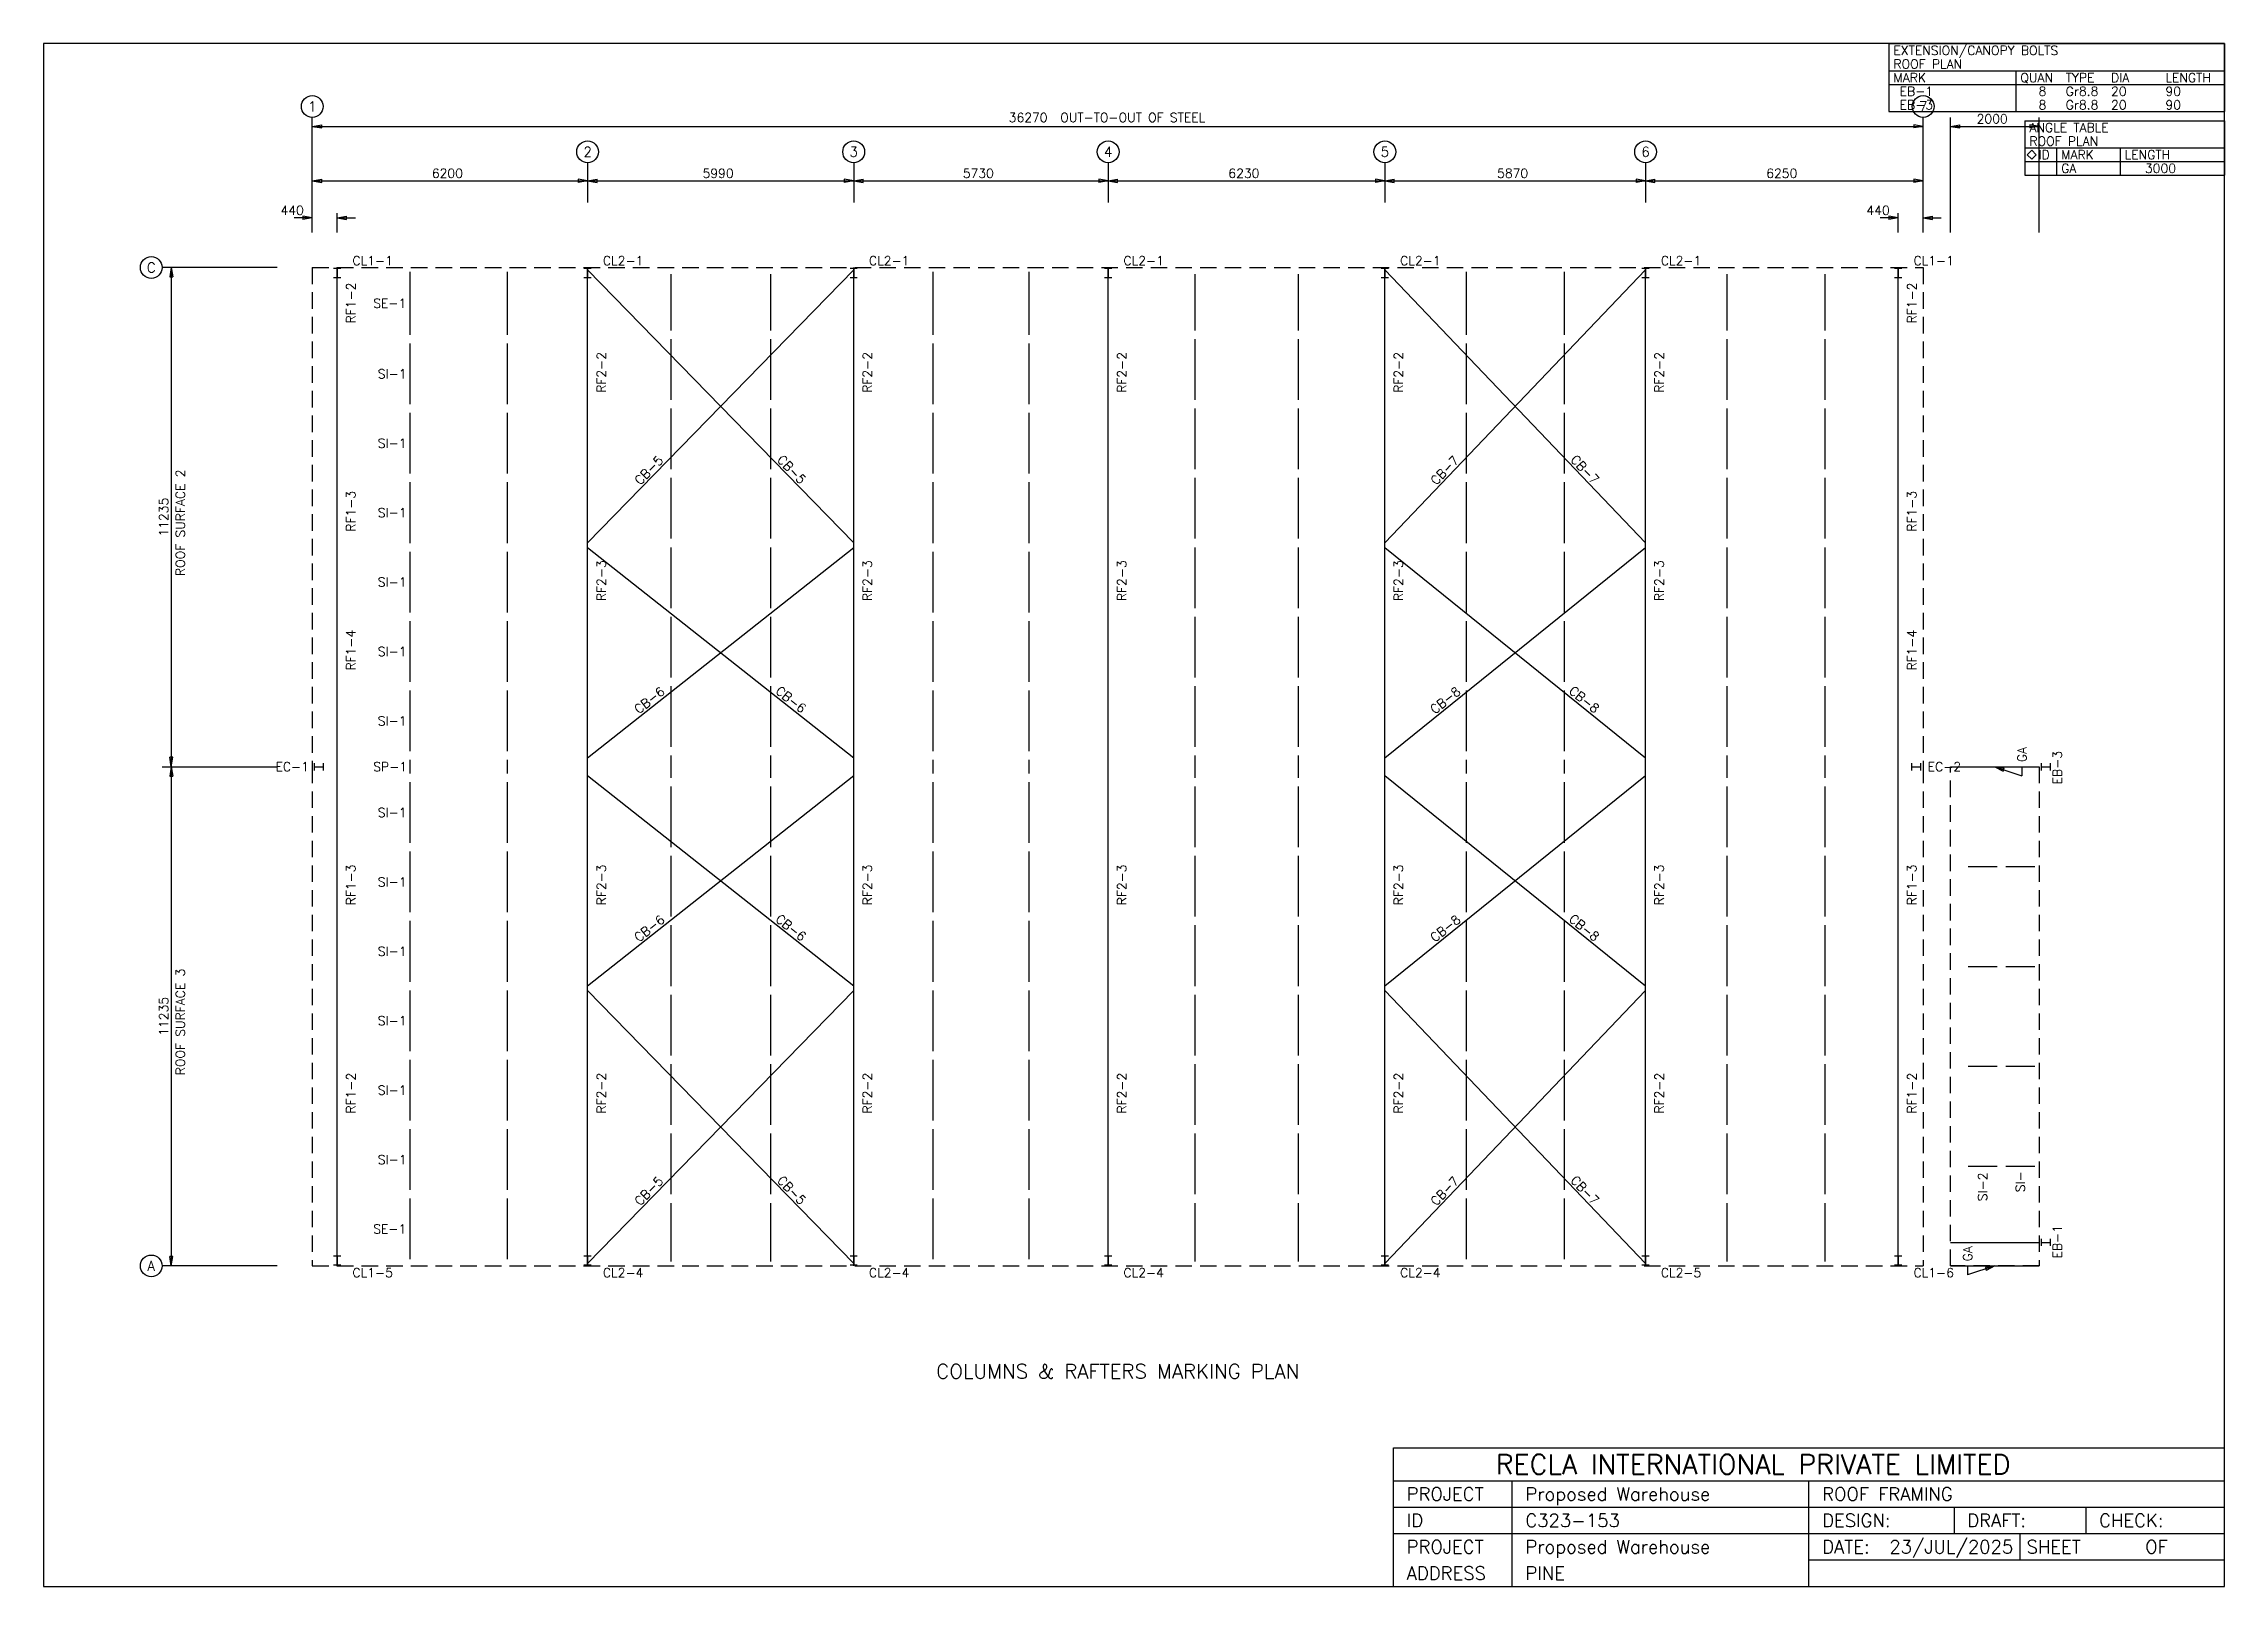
# Model space of a CAD drawing. Extents: x 0 to 49101, y 0 to 34722.
import ezdxf
from ezdxf.enums import TextEntityAlignment as Align

# ---------------------------------------------------------------- set-up
doc = ezdxf.new("R2010")
doc.units = 0
doc.linetypes.add('CONTIN', pattern=[0])
doc.linetypes.add('DASHED', pattern=[555.28, 371.18, -184.1])
doc.layers.get('0').update_dxf_attribs({"linetype": 'CONTIN'})
for name, color, linetype in [('1', 7, 'CONTIN'), ('10', 10, 'CONTIN'), ('11', 7, 'CONTIN'), ('12', 6, 'CONTIN'), ('13', 1, 'CONTIN'), ('14', 7, 'CONTIN'), ('15', 7, 'CONTIN'), ('2', 6, 'CONTIN'), ('22', 7, 'CONTIN'), ('26', 7, 'CONTIN'), ('3', 7, 'CONTIN'), ('4', 7, 'CONTIN'), ('5', 5, 'DASHED'), ('6', 6, 'CONTIN')]:
    doc.layers.add(name, color=color, linetype=linetype)
doc.styles.add('SIMPLEX', font='SIMPLEX')

# ---------------------------------------------------------------- blocks, each defined once
blk = doc.blocks.new('WCOL')
for p, q in [((-10.2, 0), (10.2, 0)), ((0, 0), (0, -25.4)), ((-10.2, -25.4), (10.2, -25.4))]:
    blk.add_line(p, q)
blk = doc.blocks.new('ARROWP')
for p, q in [((0, 0), (-212, 35)), ((-212, 35), (-212, -35)), ((0, 0), (-212, -35))]:
    blk.add_line(p, q)
blk = doc.blocks.new('ARROW')
for p, q in [((0, 0), (-212, 35)), ((-212, 35), (-212, -35)), ((0, 0), (-212, -35))]:
    blk.add_line(p, q)
blk = doc.blocks.new('ROFFRM')
at = {"layer": '1'}
for p, q in [((2194.99927, 22372.0078), (2194.99927, 20956.6895)), ((4385, 22372.0078), (4385, 20956.6895)), ((6200, 16271.6064), (12190, 22418.9629)), ((6200, 22418.9629), (12190, 16271.6064)), ((8071.66699, 22320.9707), (8071.66699, 21054.6797)), ((10318.333, 22320.9707), (10318.333, 21054.6797)), ((13974.998, 22372.0078), (13974.998, 20956.6895)), ((16135.002, 22372.0078), (16135.002, 20956.6895)), ((19871.668, 22320.9707), (19871.668, 21054.6797)), ((22198.334, 22320.9707), (22198.334, 21054.6797)), ((24150, 16271.6064), (30020, 22418.9629)), ((24150, 22418.9629), (30020, 16271.6064)), ((25981.668, 22372.0078), (25981.668, 20956.6895)), ((28188.332, 22372.0078), (28188.332, 20956.6895)), ((31851.668, 22320.9707), (31851.668, 21054.6797)), ((34058.332, 22320.9707), (34058.332, 21054.6797)), ((2194.99927, 20760.7051), (2194.99927, 19394.2813)), ((4385, 20760.7051), (4385, 19394.2813)), ((8071.66699, 20858.6953), (8071.66699, 19492.2715)), ((10318.333, 20858.6953), (10318.333, 19492.2715)), ((13974.998, 20760.7051), (13974.998, 19394.2813)), ((16135.002, 20760.7051), (16135.002, 19394.2813)), ((19871.668, 20858.6953), (19871.668, 19492.2715)), ((22198.334, 20858.6953), (22198.334, 19492.2715)), ((25981.668, 20760.7051), (25981.668, 19394.2813)), ((28188.332, 20760.7051), (28188.332, 19394.2813)), ((31851.668, 20858.6953), (31851.668, 19492.2715)), ((34058.332, 20858.6953), (34058.332, 19492.2715)), ((2194.99927, 19198.2969), (2194.99927, 17831.9727)), ((4385, 19198.2969), (4385, 17831.9727)), ((8071.66699, 19296.2871), (8071.66699, 17929.9648)), ((10318.333, 19296.2871), (10318.333, 17929.9648)), ((13974.998, 19198.2969), (13974.998, 17831.9727)), ((16135.002, 19198.2969), (16135.002, 17831.9727)), ((19871.668, 19296.2871), (19871.668, 17929.9648)), ((22198.334, 19296.2871), (22198.334, 17929.9648)), ((25981.668, 19198.2969), (25981.668, 17831.9727)), ((28188.332, 19198.2969), (28188.332, 17831.9727)), ((31851.668, 19296.2871), (31851.668, 17929.9648)), ((34058.332, 19296.2871), (34058.332, 17929.9648)), ((8071.66699, 17733.9785), (8071.66699, 16367.5586)), ((10318.333, 17733.9785), (10318.333, 16367.5586)), ((19871.668, 17733.9785), (19871.668, 16367.5586)), ((22198.334, 17733.9785), (22198.334, 16367.5586)), ((31851.668, 17733.9785), (31851.668, 16367.5586)), ((34058.332, 17733.9785), (34058.332, 16367.5586)), ((2194.99927, 17635.9883), (2194.99927, 16269.5664)), ((4385, 17635.9883), (4385, 16269.5664)), ((13974.998, 17635.9883), (13974.998, 16269.5664)), ((16135.002, 17635.9883), (16135.002, 16269.5664)), ((25981.668, 17635.9883), (25981.668, 16269.5664)), ((28188.332, 17635.9883), (28188.332, 16269.5664)), ((2194.99927, 16073.5811), (2194.99927, 14707.2588)), ((4385, 16073.5811), (4385, 14707.2588)), ((6200, 11435), (12190, 16169.5332)), ((6200, 16169.5332), (12190, 11435)), ((8071.66699, 16171.5732), (8071.66699, 14805.25)), ((10318.333, 16171.5732), (10318.333, 14805.25)), ((13974.998, 16073.5811), (13974.998, 14707.2588)), ((16135.002, 16073.5811), (16135.002, 14707.2588)), ((19871.668, 16171.5732), (19871.668, 14805.25)), ((22198.334, 16171.5732), (22198.334, 14805.25)), ((24150, 11435), (30020, 16169.5332)), ((24150, 16169.5332), (30020, 11435)), ((25981.668, 16073.5811), (25981.668, 14707.2588)), ((28188.332, 16073.5811), (28188.332, 14707.2588)), ((31851.668, 16171.5732), (31851.668, 14805.25)), ((34058.332, 16171.5732), (34058.332, 14805.25)), ((2194.99927, 14511.2734), (2194.99927, 13144.8516)), ((4385, 14511.2734), (4385, 13144.8516)), ((8071.66699, 14609.2637), (8071.66699, 13242.8428)), ((10318.333, 14609.2637), (10318.333, 13242.8428)), ((13974.998, 14511.2734), (13974.998, 13144.8516)), ((16135.002, 14511.2734), (16135.002, 13144.8516)), ((19871.668, 14609.2637), (19871.668, 13242.8428)), ((22198.334, 14609.2637), (22198.334, 13242.8428)), ((25981.668, 14511.2734), (25981.668, 13144.8516)), ((28188.332, 14511.2734), (28188.332, 13144.8516)), ((31851.668, 14609.2637), (31851.668, 13242.8428)), ((34058.332, 14609.2637), (34058.332, 13242.8428)), ((2194.99927, 12948.8672), (2194.99927, 11582.542)), ((4385, 12948.8672), (4385, 11582.542)), ((8071.66699, 13046.8574), (8071.66699, 11680.5352)), ((10318.333, 13046.8574), (10318.333, 11680.5352)), ((13974.998, 12948.8672), (13974.998, 11582.542)), ((16135.002, 12948.8672), (16135.002, 11582.542)), ((19871.668, 13046.8574), (19871.668, 11680.5352)), ((22198.334, 13046.8574), (22198.334, 11680.5352)), ((25981.668, 12948.8672), (25981.668, 11582.542)), ((28188.332, 12948.8672), (28188.332, 11582.542)), ((31851.668, 13046.8574), (31851.668, 11680.5352)), ((34058.332, 13046.8574), (34058.332, 11680.5352)), ((2194.99927, 11386.5576), (2194.99927, 11083.4775)), ((4385, 11386.5576), (4385, 11083.4775)), ((8071.66699, 11484.5498), (8071.66699, 10985.4854)), ((10318.333, 11484.5498), (10318.333, 10985.4854)), ((13974.998, 11386.5576), (13974.998, 11083.4775)), ((16135.002, 11386.5576), (16135.002, 11083.4775)), ((19871.668, 11484.5498), (19871.668, 10985.4854)), ((22198.334, 11484.5498), (22198.334, 10985.4854)), ((25981.668, 11386.5576), (25981.668, 11083.4775)), ((28188.332, 11386.5576), (28188.332, 11083.4775)), ((31851.668, 11484.5498), (31851.668, 10985.4854)), ((34058.332, 11484.5498), (34058.332, 10985.4854)), ((2194.99927, 10887.4922), (2194.99927, 9521.16992)), ((4385, 10887.4922), (4385, 9521.16992)), ((6200, 6300.50391), (12190, 11035)), ((6200, 11035), (12190, 6300.50391)), ((13974.998, 10887.4922), (13974.998, 9521.16992)), ((16135.002, 10887.4922), (16135.002, 9521.16992)), ((24150, 6300.50391), (30020, 11035)), ((24150, 11035), (30020, 6300.50391)), ((25981.668, 10887.4922), (25981.668, 9521.16992)), ((28188.332, 10887.4922), (28188.332, 9521.16992)), ((8071.66699, 10789.5), (8071.66699, 9423.17773)), ((10318.333, 10789.5), (10318.333, 9423.17773)), ((19871.668, 10789.5), (19871.668, 9423.17773)), ((22198.334, 10789.5), (22198.334, 9423.17773)), ((31851.668, 10789.5), (31851.668, 9423.17773)), ((34058.332, 10789.5), (34058.332, 9423.17773)), ((2194.99927, 9325.18457), (2194.99927, 7958.76221)), ((4385, 9325.18457), (4385, 7958.76221)), ((8071.66699, 9227.19238), (8071.66699, 7860.76904)), ((10318.333, 9227.19238), (10318.333, 7860.76904)), ((13974.998, 9325.18457), (13974.998, 7958.76221)), ((16135.002, 9325.18457), (16135.002, 7958.76221)), ((19871.668, 9227.19238), (19871.668, 7860.76904)), ((22198.334, 9227.19238), (22198.334, 7860.76904)), ((25981.668, 9325.18457), (25981.668, 7958.76221)), ((28188.332, 9325.18457), (28188.332, 7958.76221)), ((31851.668, 9227.19238), (31851.668, 7860.76904)), ((34058.332, 9227.19238), (34058.332, 7860.76904)), ((37280.4414, 8988.00098), (37934.4609, 8988.00098)), ((38130.4414, 8988.00098), (38784.457, 8988.00098)), ((38130.4414, 8988.00098), (38784.457, 8988.00098)), ((2194.99927, 7762.77783), (2194.99927, 6396.45459)), ((4385, 7762.77783), (4385, 6396.45459)), ((8071.66699, 7664.78467), (8071.66699, 6298.46143)), ((10318.333, 7664.78467), (10318.333, 6298.46143)), ((13974.998, 7762.77783), (13974.998, 6396.45459)), ((16135.002, 7762.77783), (16135.002, 6396.45459)), ((19871.668, 7664.78467), (19871.668, 6298.46143)), ((22198.334, 7664.78467), (22198.334, 6298.46143)), ((25981.668, 7762.77783), (25981.668, 6396.45459)), ((28188.332, 7762.77783), (28188.332, 6396.45459)), ((31851.668, 7664.78467), (31851.668, 6298.46143)), ((34058.332, 7664.78467), (34058.332, 6298.46143)), ((37280.4414, 6740.99951), (37934.4609, 6740.99951)), ((38130.4414, 6740.99951), (38784.457, 6740.99951)), ((38130.4414, 6740.99951), (38784.457, 6740.99951)), ((2194.99927, 6200.46973), (2194.99927, 4834.04688)), ((4385, 6200.46973), (4385, 4834.04688)), ((6200, 51.037571), (12190, 6198.42822)), ((6200, 6198.42822), (12190, 51.037571)), ((8071.66699, 6102.47754), (8071.66699, 4736.05469)), ((10318.333, 6102.47754), (10318.333, 4736.05469)), ((13974.998, 6200.46973), (13974.998, 4834.04688)), ((16135.002, 6200.46973), (16135.002, 4834.04688)), ((19871.668, 6102.47754), (19871.668, 4736.05469)), ((22198.334, 6102.47754), (22198.334, 4736.05469)), ((24150, 51.037571), (30020, 6198.42822)), ((24150, 6198.42822), (30020, 51.037571)), ((25981.668, 6200.46973), (25981.668, 4834.04688)), ((28188.332, 6200.46973), (28188.332, 4834.04688)), ((31851.668, 6102.47754), (31851.668, 4736.05469)), ((34058.332, 6102.47754), (34058.332, 4736.05469)), ((2194.99927, 4638.06299), (2194.99927, 3271.73853)), ((4385, 4638.06299), (4385, 3271.73853)), ((8071.66699, 4540.07031), (8071.66699, 3173.74634)), ((10318.333, 4540.07031), (10318.333, 3173.74634)), ((13974.998, 4638.06299), (13974.998, 3271.73853)), ((16135.002, 4638.06299), (16135.002, 3271.73853)), ((19871.668, 4540.07031), (19871.668, 3173.74634)), ((22198.334, 4540.07031), (22198.334, 3173.74634)), ((25981.668, 4638.06299), (25981.668, 3271.73853)), ((28188.332, 4638.06299), (28188.332, 3271.73853)), ((31851.668, 4540.07031), (31851.668, 3173.74634)), ((34058.332, 4540.07031), (34058.332, 3173.74634)), ((37280.4414, 4493.99902), (37934.4609, 4493.99902)), ((38130.4414, 4493.99902), (38784.457, 4493.99902)), ((38130.4414, 4493.99902), (38784.457, 4493.99902)), ((2194.99927, 3075.75415), (2194.99927, 1709.33069)), ((4385, 3075.75415), (4385, 1709.33069)), ((8071.66699, 2977.76221), (8071.66699, 1611.33875)), ((10318.333, 2977.76221), (10318.333, 1611.33875)), ((13974.998, 3075.75415), (13974.998, 1709.33069)), ((16135.002, 3075.75415), (16135.002, 1709.33069)), ((19871.668, 2977.76221), (19871.668, 1611.33875)), ((22198.334, 2977.76221), (22198.334, 1611.33875)), ((25981.668, 3075.75415), (25981.668, 1709.33069)), ((28188.332, 3075.75415), (28188.332, 1709.33069)), ((31851.668, 2977.76221), (31851.668, 1611.33875)), ((34058.332, 2977.76221), (34058.332, 1611.33875)), ((37280.4414, 2247.00073), (37934.4609, 2247.00073)), ((38130.4414, 2247.00073), (38784.457, 2247.00073)), ((38130.4414, 2247.00073), (38784.457, 2247.00073)), ((2194.99927, 1513.34644), (2194.99927, 149.029709)), ((4385, 1513.34644), (4385, 149.029709)), ((13974.998, 1513.34644), (13974.998, 149.029709)), ((16135.002, 1513.34644), (16135.002, 149.029709)), ((25981.668, 1513.34644), (25981.668, 149.029709)), ((28188.332, 1513.34644), (28188.332, 149.029709)), ((8071.66699, 1415.35437), (8071.66699, 97.992134)), ((10318.333, 1415.35437), (10318.333, 97.992134)), ((19871.668, 1415.35437), (19871.668, 97.992134)), ((22198.334, 1415.35437), (22198.334, 97.992134)), ((31851.668, 1415.35437), (31851.668, 97.992134)), ((34058.332, 1415.35437), (34058.332, 97.992134))]:
    blk.add_line(p, q, dxfattribs=at)
at = {"layer": '12'}
for p, q in [((0, 23261.082), (0, 25849.709)), ((36270, 23261.082), (36270, 25849.709)), ((36882.4492, 23261.082), (36882.4492, 25849.707)), ((38882.4492, 23261.082), (38882.4492, 25849.707)), ((6200, 24828.957), (6200, 23930.6953)), ((12190, 24828.957), (12190, 23930.6953)), ((17920, 24828.957), (17920, 23930.6953)), ((24150, 24828.957), (24150, 23930.6953)), ((30020, 24828.957), (30020, 23930.6953)), ((0, 23261.082), (0, 23689.7969)), ((561.41333, 23261.082), (561.41333, 23689.7969)), ((35708.5859, 23261.082), (35708.5859, 23689.7969)), ((36270, 23261.082), (36270, 23689.7969)), ((-791.0824, 22470), (-3379.708, 22470)), ((-3379.708, 11235), (-791.0824, 11235)), ((-791.0824, 0), (-3379.708, 0))]:
    blk.add_line(p, q, dxfattribs=at)
at = {"layer": '13'}
for centre in [(0, 26094.6895), (36270, 26094.6895), (6200, 25073.9375), (12190, 25073.9375), (17920, 25073.9375), (24150, 25073.9375), (30020, 25073.9375), (-3624.6885, 22470), (-3624.6885, 0)]:
    blk.add_circle(centre, 244.980347, dxfattribs=at)
at = {"layer": '2'}
for p, q in [((0, 25645.5566), (36270, 25645.5566)), ((36882.4492, 25645.5566), (38882.4492, 25645.5566)), ((0, 24420.6563), (36270, 24420.6563)), ((0, 23587.7227), (-408.30057, 23587.7227)), ((561.41333, 23587.7227), (969.713867, 23587.7227)), ((35708.5859, 23587.7227), (35300.2852, 23587.7227)), ((36270, 23587.7227), (36678.3008, 23587.7227)), ((-3175.5576, 22470), (-3175.5576, 0))]:
    blk.add_line(p, q, dxfattribs=at)
at = {"layer": '3'}
for p, q in [((37882.4492, 11235), (38494.8984, 11030.8496)), ((38494.8984, 11235), (38494.8984, 11030.8496)), ((37270, 0), (37270, -204.15028)), ((37882.4492, 0), (37270, -204.15028))]:
    blk.add_line(p, q, dxfattribs=at)
at = {"layer": '4'}
for p, q in [((561.41333, 0), (561.41333, 22470)), ((6200, 0), (6200, 22470)), ((12190, 0), (12190, 22470)), ((17920, 0), (17920, 22470)), ((24150, 0), (24150, 22470)), ((30020, 0), (30020, 22470)), ((35708.5859, 0), (35708.5859, 22470)), ((36882.4492, 11235), (38882.4492, 11235)), ((36882.4492, 530), (38882.4492, 530))]:
    blk.add_line(p, q, dxfattribs=at)
at = {"layer": '5'}
for p, q in [((0, 22470), (0, 11235)), ((0, 22470), (36270, 22470)), ((36270, 22470), (36270, 11235)), ((0, 11235), (0, 0)), ((36270, 11235), (36270, 0)), ((36882.4492, 0), (36882.4492, 11235)), ((36882.4492, 11235), (38882.4492, 11235)), ((38882.4492, 11235), (38882.4492, 0)), ((0, 0), (36270, 0)), ((38882.4492, 0), (36882.4492, 0))]:
    blk.add_line(p, q, dxfattribs=at)
at = {"layer": '6'}
for p, q in [((36882.4492, 11235), (38882.4492, 11235)), ((36882.4492, 0), (38882.4492, 0))]:
    blk.add_line(p, q, dxfattribs=at)
at = {"layer": '10', "yscale": 8.03741264, "zscale": 8.03741264}
for p, xscale in [((561.413757, 22444.4805), -8.0374126), ((6200, 22444.4805), -8.0374126), ((12190, 22444.4805), -8.0374126), ((17920, 22444.4805), -8.0374126), ((24150, 22444.4805), -8.0374126), ((30020, 22444.4805), -8.0374126), ((35708.5859, 22444.4805), -8.0374126), ((561.41333, 229.669067), 8.03741264), ((6200, 229.669067), 8.03741264), ((12190, 229.669067), 8.03741264), ((17920, 229.669067), 8.03741264), ((24150, 229.669067), 8.03741264), ((30020, 229.669067), 8.03741264), ((35708.5859, 229.669067), 8.03741264)]:
    blk.add_blockref('WCOL', p, dxfattribs=dict(at, xscale=xscale))
at = {"layer": '10', "xscale": 8.03741264, "yscale": 8.03741264, "zscale": 8.03741264, "rotation": 90}
for p in [(51.037582, 11235), (36014.8125, 11235), (38933.4883, 11235), (38933.4883, 530)]:
    blk.add_blockref('WCOL', p, dxfattribs=at)
at = {"layer": '2'}
for p, rotation in [((0, 25645.5566), 180), ((36882.4492, 25645.5566), 180), ((0, 24420.6563), 180), ((6200, 24420.6563), 180), ((12190, 24420.6563), 180), ((17920, 24420.6563), 180), ((24150, 24420.6563), 180), ((30020, 24420.6563), 180), ((561.41333, 23587.7227), 180), ((36270, 23587.7227), 180), ((-3175.5576, 22470), 90), ((-3175.5576, 11235), 270), ((-3175.5576, 11235), 90), ((-3175.5576, 0), 270)]:
    blk.add_blockref('ARROW', p, dxfattribs=dict(at, rotation=rotation))
for p in [(36270, 25645.5566), (38882.4492, 25645.5566), (6200, 24420.6563), (12190, 24420.6563), (17920, 24420.6563), (24150, 24420.6563), (30020, 24420.6563), (36270, 24420.6563), (0, 23587.7227), (35708.5859, 23587.7227)]:
    blk.add_blockref('ARROW', p, dxfattribs=at)
at = {"layer": '3'}
for p, rotation in [((37882.4492, 11235), 161.565), ((37882.4492, 0), 378.435)]:
    blk.add_blockref('ARROWP', p, dxfattribs=dict(at, rotation=rotation))
at = {"layer": '11', "style": 'SIMPLEX'}
for s, p in [('36270', (15680.0908, 25743.5488)), ('2000', (37474.1484, 25713.6074)), ('6200', (2691.69922, 24488.707)), ('5990', (8786.69922, 24488.707)), ('5730', (14646.6992, 24488.707)), ('6230', (20626.7012, 24488.707)), ('5870', (26676.6992, 24488.707)), ('6250', (32736.7012, 24488.707)), ('440', (-714.52594, 23655.7734)), ('440', (34994.0586, 23655.7734))]:
    blk.add_text(s, height=204.150284, dxfattribs=at).set_placement(p)
for p in [(-3243.6074, 16413.5781), (-3243.6074, 5178.57666)]:
    blk.add_text('11235', height=204.150284, rotation=90, dxfattribs=at).set_placement(p)
at = {"layer": '13', "style": 'SIMPLEX'}
for s, p in [('1', (0, 26094.6895)), ('7', (36270, 26094.6895)), ('2', (6200, 25073.9375)), ('3', (12190, 25073.9375)), ('4', (17920, 25073.9375)), ('5', (24150, 25073.9375)), ('6', (30020, 25073.9375)), ('C', (-3624.6885, 22470)), ('A', (-3624.6885, 0))]:
    blk.add_text(s, height=220.4823, dxfattribs=at).set_placement(p, align=Align.MIDDLE_CENTER)
at = {"layer": '15', "style": 'SIMPLEX'}
blk.add_text(' OUT-TO-OUT OF STEEL', height=204.150284, dxfattribs=at).set_placement((16700.8438, 25743.5488))
for s, p in [('ROOF SURFACE 2', (-2869.3323, 15525.5234)), ('ROOF SURFACE 3', (-2869.3323, 4290.52344))]:
    blk.add_text(s, height=204.150284, rotation=90, dxfattribs=at).set_placement(p)
blk.add_text('COLUMNS & RAFTERS MARKING PLAN', height=326.640442, dxfattribs=at).set_placement((18135, -2536.5671), align=Align.CENTER)
at = {"layer": '3', "style": 'SIMPLEX'}
for s, p in [(' CL1-1', (765.564087, 22521.0371)), (' CL2-1', (6404.1499, 22521.0371)), (' CL2-1', (12394.1504, 22521.0371)), (' CL2-1', (18124.1504, 22521.0371)), (' CL2-1', (24354.1504, 22521.0371)), (' CL2-1', (30224.1465, 22521.0371)), (' CL1-1', (35912.7344, 22521.0371)), ('SE-1', (1372.2738, 21562.2734)), ('SI-1', (1474.34875, 19975.418)), ('SI-1', (1474.34875, 18413.0586)), ('SI-1', (1474.34875, 16850.7012)), ('SI-1', (1474.34875, 15288.3438)), ('SI-1', (1474.34875, 13725.9854)), ('SI-1', (1474.34875, 12163.6299)), ('EC-1', (-826.80865, 11132.9248)), ('SP-1', (1372.2738, 11132.9424)), ('EC-2', (36372.0742, 11132.9248)), ('SI-1', (1474.34875, 10102.2559)), ('SI-1', (1474.34875, 8539.89844)), ('SI-1', (1474.34875, 6977.54053)), ('SI-1', (1474.34875, 5415.18359)), ('SI-1', (1474.34875, 3852.82568)), ('SI-1', (1474.34875, 2290.46729)), ('SE-1', (1372.2738, 729.112976)), (' CL1-5', (765.563599, -255.18787)), (' CL2-4', (6404.15039, -255.18787)), (' CL2-4', (12394.1504, -255.18787)), (' CL2-4', (18124.1504, -255.18787)), (' CL2-4', (24354.1504, -255.18787)), (' CL2-5', (30224.1465, -255.18787)), (' CL1-6', (35912.7344, -255.18787))]:
    blk.add_text(s, height=204.150284, dxfattribs=at).set_placement(p)
for s, rotation, p in [(' RF1-2', 90, (969.713867, 21071.0117)), (' RF1-2', 90, (36116.8867, 21071.0117)), (' RF2-2', 90, (6608.30029, 19508.6035)), (' RF2-2', 90, (12598.3008, 19508.6035)), (' RF2-2', 90, (18328.3008, 19508.6035)), (' RF2-2', 90, (24558.3008, 19508.6035)), (' RF2-2', 90, (30428.3008, 19508.6035)), ('CB-5', 45.743, (7383.125, 17558.9434)), ('CB-5', -45.743, (10451.2314, 18129.1836)), ('CB-7', 46.322, (25305.6621, 17555.7773)), ('CB-7', -46.322, (28314.4902, 18131.6074)), (' RF1-3', 90, (969.713867, 16383.8877)), (' RF1-3', 90, (36116.8867, 16383.8877)), (' RF2-3', 90, (6608.30029, 14821.5811)), (' RF2-3', 90, (12598.3008, 14821.5811)), (' RF2-3', 90, (18328.3008, 14821.5811)), (' RF2-3', 90, (24558.3008, 14821.5811)), (' RF2-3', 90, (30428.3008, 14821.5811)), (' RF1-4', 90, (969.713867, 13259.1738)), (' RF1-4', 90, (36116.8867, 13259.1738)), ('CB-6', 38.323, (7353.53711, 12411.8184)), ('CB-6', -38.323, (10411.833, 12905.5283)), ('CB-8', 38.888, (25275.5957, 12408.4346)), ('CB-8', -38.888, (28274.6777, 12908.2852)), ('GA', 90, (38596.9727, 11337.0752)), ('EB-3', 90, (39392.8242, 10836.9072)), (' RF1-3', 90, (969.713867, 7975.09375)), (' RF2-3', 90, (6608.30029, 7975.09375)), (' RF2-3', 90, (12598.3008, 7975.09375)), (' RF2-3', 90, (18328.3008, 7975.09375)), (' RF2-3', 90, (24558.3008, 7975.09375)), (' RF2-3', 90, (30428.3008, 7975.09375)), (' RF1-3', 90, (36116.8867, 7975.09375)), ('CB-6', 38.323, (7353.53711, 7277.31348)), ('CB-6', -38.323, (10411.832, 7771.02148)), ('CB-8', 38.888, (25275.5957, 7273.92969)), ('CB-8', -38.888, (28274.6777, 7773.77734)), (' RF1-2', 90, (969.713867, 3288.07031)), (' RF2-2', 90, (6608.30029, 3288.07031)), (' RF2-2', 90, (12598.3008, 3288.07031)), (' RF2-2', 90, (18328.3008, 3288.07031)), (' RF2-2', 90, (24558.3008, 3288.07031)), (' RF2-2', 90, (30428.3008, 3288.07031)), (' RF1-2', 90, (36116.8867, 3288.07031)), ('CB-5', 45.743, (7383.12598, 1338.38257)), ('CB-5', -45.743, (10451.2324, 1908.62378)), ('CB-7', 46.322, (25305.6641, 1335.21655)), ('CB-7', -46.322, (28314.4902, 1911.047)), ('SI-2', 90, (37709.5234, 1454.89771)), ('SI-', 90, (38559.5234, 1659.04797)), ('SI-', 90, (38559.5234, 1659.04797)), ('EB-1', 90, (39392.8242, 167.633163)), ('GA', 90, (37372.0742, 102.07515))]:
    blk.add_text(s, height=204.150284, rotation=rotation, dxfattribs=at).set_placement(p)
blk = doc.blocks.new('RW3BLT')
for p, q in [((-7553.561, 0), (0, 0)), ((-7553.561, 0), (-7553.561, -1531.1271)), ((0, 0), (0, -1531.1271)), ((-7553.561, -612.45081), (0, -612.45081)), ((-7553.561, -918.67627), (0, -918.67627)), ((-4695.4565, -612.45081), (-4695.4565, -1531.1271)), ((-7553.561, -1531.1271), (0, -1531.1271))]:
    blk.add_line(p, q)
at = {"layer": '14', "style": 'SIMPLEX'}
for s, p in [('EXTENSION/CANOPY BOLTS', (-7451.4858, -255.18787)), ('ROOF PLAN', (-7451.4858, -561.41333)), ('MARK', (-7451.4858, -867.63861)), ('QUAN', (-4593.3813, -867.63861)), ('TYPE', (-3572.6299, -867.63861)), ('DIA', (-2551.8787, -867.63861)), ('LENGTH', (-1326.9772, -867.63861))]:
    blk.add_text(s, height=204.150284, dxfattribs=at).set_placement(p)
at = {"layer": '26', "style": 'SIMPLEX'}
for s, height, p in [(' EB-1', 204.150284, (-7451.4858, -1173.8641)), ('8', 204.15028, (-4185.0811, -1173.8641)), ('Gr8.8', 204.150284, (-3572.6299, -1173.8641)), ('20', 204.150284, (-2551.8787, -1173.8641)), ('90', 204.150284, (-1326.9772, -1173.8641)), (' EB-3', 204.150284, (-7451.4858, -1480.0895)), ('8', 204.15028, (-4185.0811, -1480.0895)), ('Gr8.8', 204.150284, (-3572.6299, -1480.0895)), ('20', 204.150284, (-2551.8787, -1480.0895)), ('90', 204.150284, (-1326.9772, -1480.0895))]:
    blk.add_text(s, height=height, dxfattribs=at).set_placement(p)
blk = doc.blocks.new('RW3ANGL')
for p, q in [((-4491.3062, 0), (-4491.3062, -1224.9016)), ((-4491.3062, 0), (0, 0)), ((0, 0), (0, -1224.9016)), ((-4491.3062, -612.45081), (0, -612.45081)), ((-4491.3062, -918.67627), (0, -918.67627)), ((-3776.7805, -612.45081), (-3776.7805, -1224.9016)), ((-2347.7283, -612.45081), (-2347.7283, -1224.9016)), ((-4491.3062, -1224.9016), (0, -1224.9016))]:
    blk.add_line(p, q)
at = {"layer": '14'}
for p, q in [((-4440.2686, -765.56354), (-4338.1934, -663.48834)), ((-4338.1934, -867.63861), (-4440.2686, -765.56354)), ((-4338.1934, -663.48834), (-4236.1182, -765.56354)), ((-4236.1182, -765.56354), (-4338.1934, -867.63861))]:
    blk.add_line(p, q, dxfattribs=at)
at = {"layer": '14', "style": 'SIMPLEX'}
for s, p in [('ANGLE TABLE', (-4389.231, -255.18787)), ('ROOF PLAN', (-4389.231, -561.41333)), ('ID', (-4185.0806, -867.63861)), ('MARK', (-3674.7051, -867.63861)), ('LENGTH', (-2245.6533, -867.63861))]:
    blk.add_text(s, height=204.150284, dxfattribs=at).set_placement(p)
at = {"layer": '26', "style": 'SIMPLEX'}
for s, p in [('GA', (-3674.7051, -1173.8641)), ('   3000', (-2245.6533, -1173.8641))]:
    blk.add_text(s, height=204.150284, dxfattribs=at).set_placement(p)

msp = doc.modelspace()

# ---------------------------------------------------------------- linework, layer by layer
for p, q in [((30393.6953, 0), (30393.6953, 3117.93164)), ((30393.6953, 3117.93164), (49101.2852, 3117.93164)), ((49101.2852, 0), (49101.2852, 3117.93164)), ((30393.6953, 2375.56689), (49101.2852, 2375.56689)), ((33066.207, 0), (33066.207, 2375.56689)), ((39747.4883, 0), (39747.4883, 2375.56689)), ((30393.6953, 1781.67542), (49101.2852, 1781.67542)), ((43013.8945, 1781.67542), (43013.8945, 1187.78345)), ((45983.3555, 1781.67542), (45983.3555, 1187.78345)), ((30393.6953, 1187.78345), (49101.2852, 1187.78345)), ((44498.6211, 1187.78345), (44498.6211, 593.891724)), ((39747.4883, 593.891724), (49101.2852, 593.891724)), ((30393.6953, 0), (49101.2852, 0))]:
    msp.add_line(p, q)
at = {"layer": '22'}
for p, q in [((49101.2852, 34721.625), (0, 34721.625)), ((0, 34721.625), (0, 0)), ((49101.2852, 0), (49101.2852, 34721.625)), ((0, 0), (49101.2852, 0))]:
    msp.add_line(p, q, dxfattribs=at)

# ---------------------------------------------------------------- block references
for name, p in [('RW3BLT', (49101.2852, 34721.625)), ('ROFFRM', (6049.01807, 7212.87891)), ('RW3ANGL', (49101.2852, 32986.3477))]:
    msp.add_blockref(name, p)

# ---------------------------------------------------------------- texts
at = {"layer": '14', "style": 'SIMPLEX'}
for s, height, p in [('RECLA INTERNATIONAL PRIVATE LIMITED', 445.418823, (32695.0273, 2524.03979)), ('PROJECT', 296.945862, (30690.6406, 1930.14819)), ('Proposed Warehouse', 296.945862, (33363.1523, 1930.14819)), ('ROOF FRAMING', 296.945862, (40044.4375, 1930.14819)), ('ID', 296.945862, (30690.6406, 1336.25635)), ('C323-153', 296.945862, (33363.1523, 1336.25635)), ('DESIGN:', 296.945862, (40044.4375, 1336.25635)), ('DRAFT:', 296.945862, (43310.8398, 1336.25635)), ('CHECK:', 296.945862, (46280.3008, 1336.25635)), ('PROJECT', 296.945862, (30690.6406, 742.364685)), ('Proposed Warehouse', 296.945862, (33363.1523, 742.364685)), ('DATE:', 296.945862, (40044.4375, 742.364685)), ('23/JUL/2025', 296.945862, (41558.8594, 742.364685)), ('SHEET', 296.945862, (44647.0977, 742.364685)), ('OF', 296.945862, (47319.6094, 742.364685)), ('ADDRESS', 296.945862, (30690.6406, 148.472931)), ('PINE', 296.945862, (33363.1523, 148.472931))]:
    msp.add_text(s, height=height, dxfattribs=at).set_placement(p)

doc.saveas('drawing.dxf')
